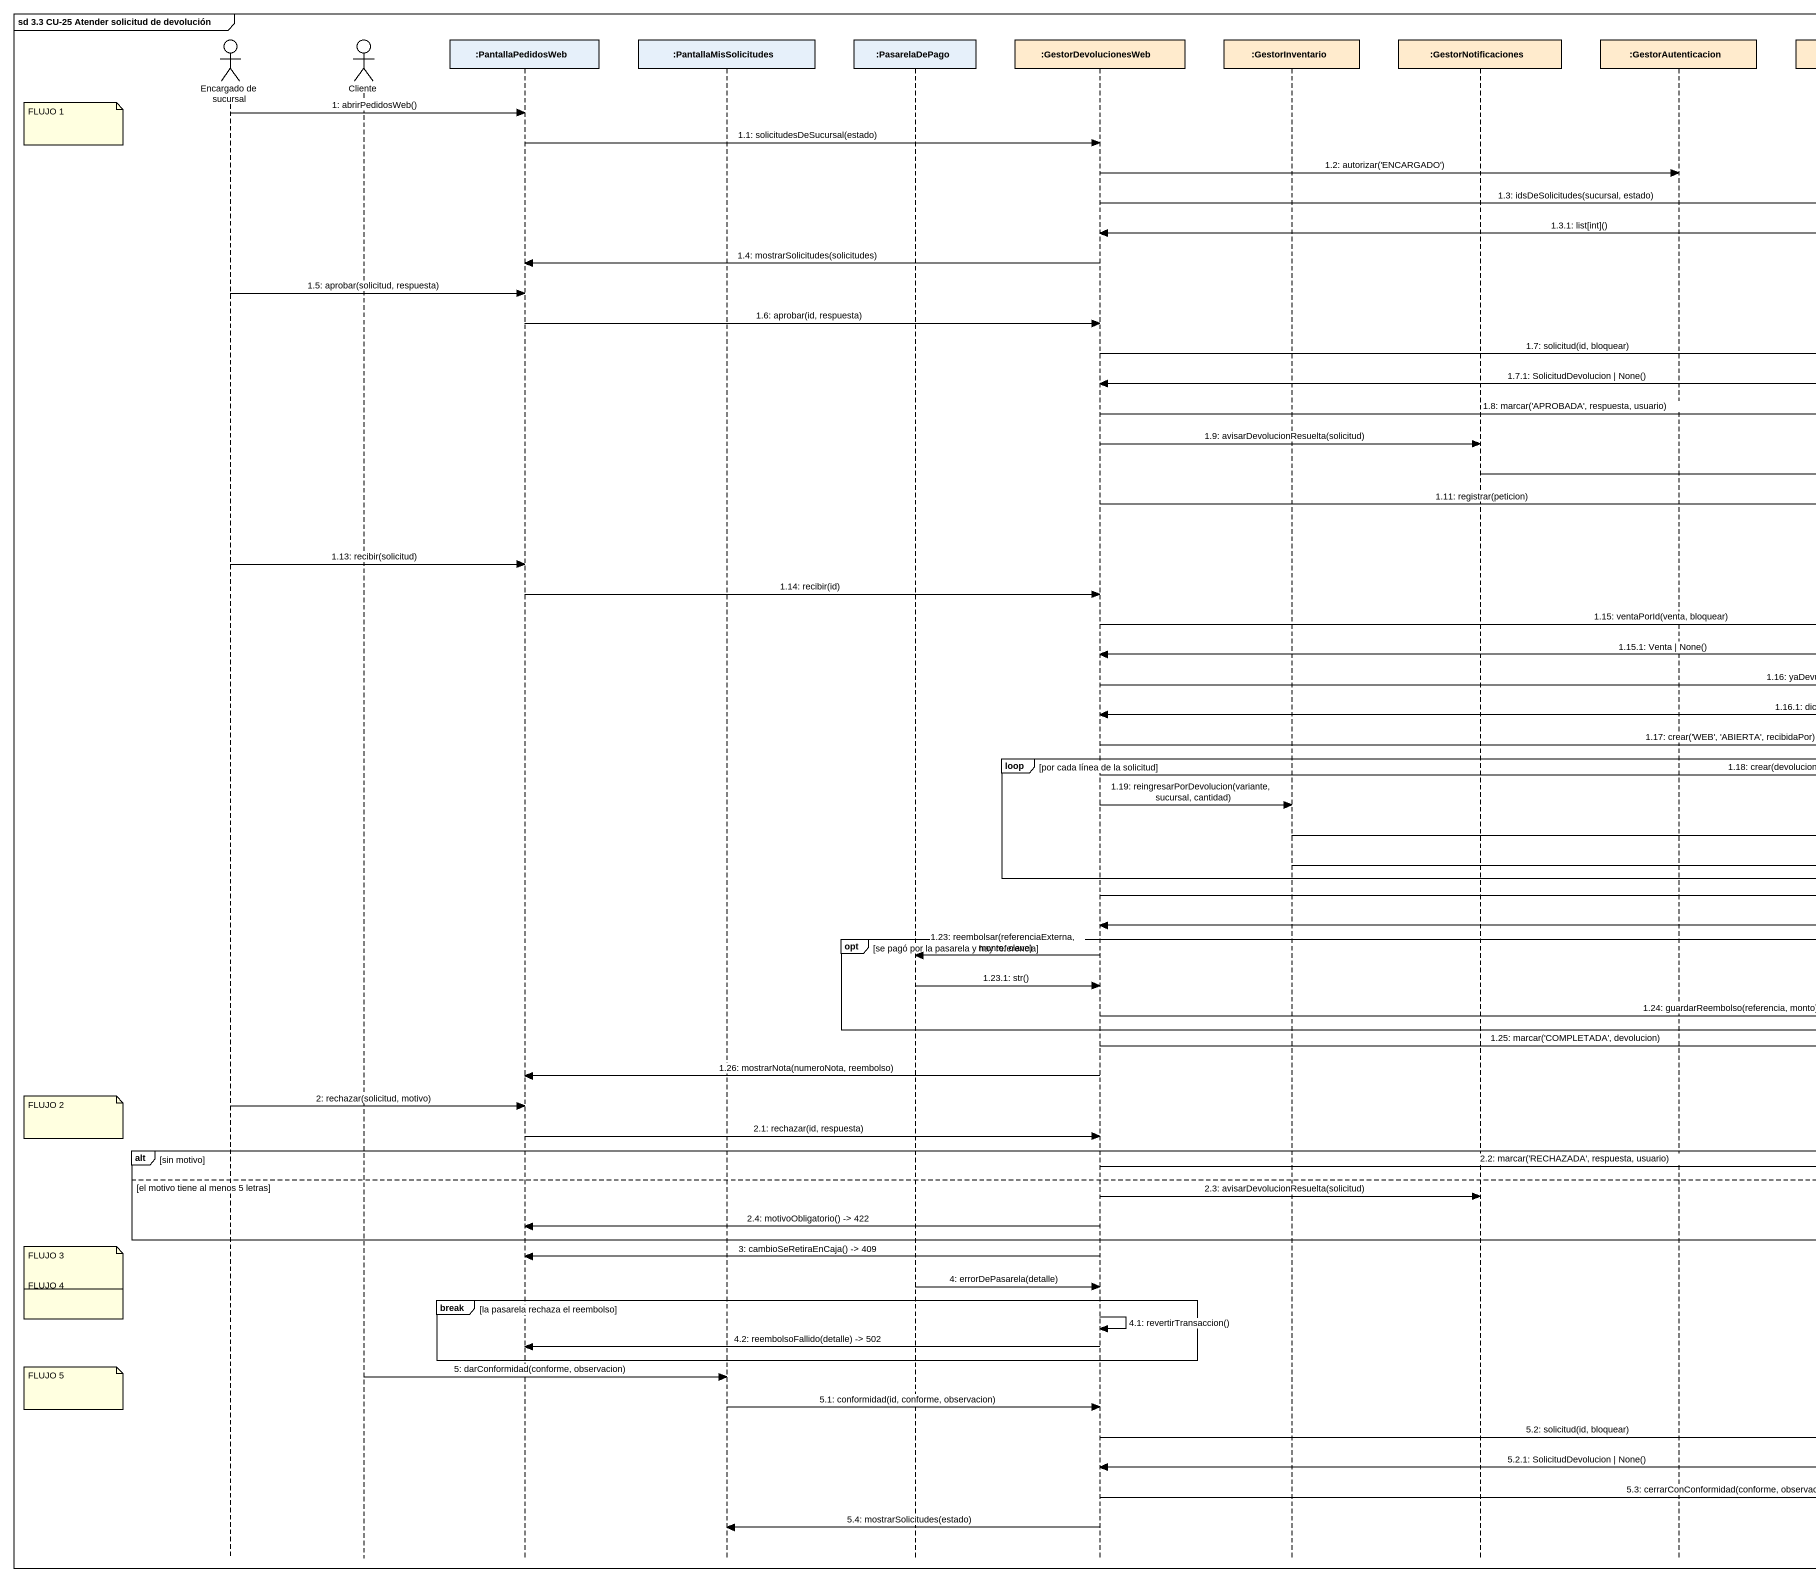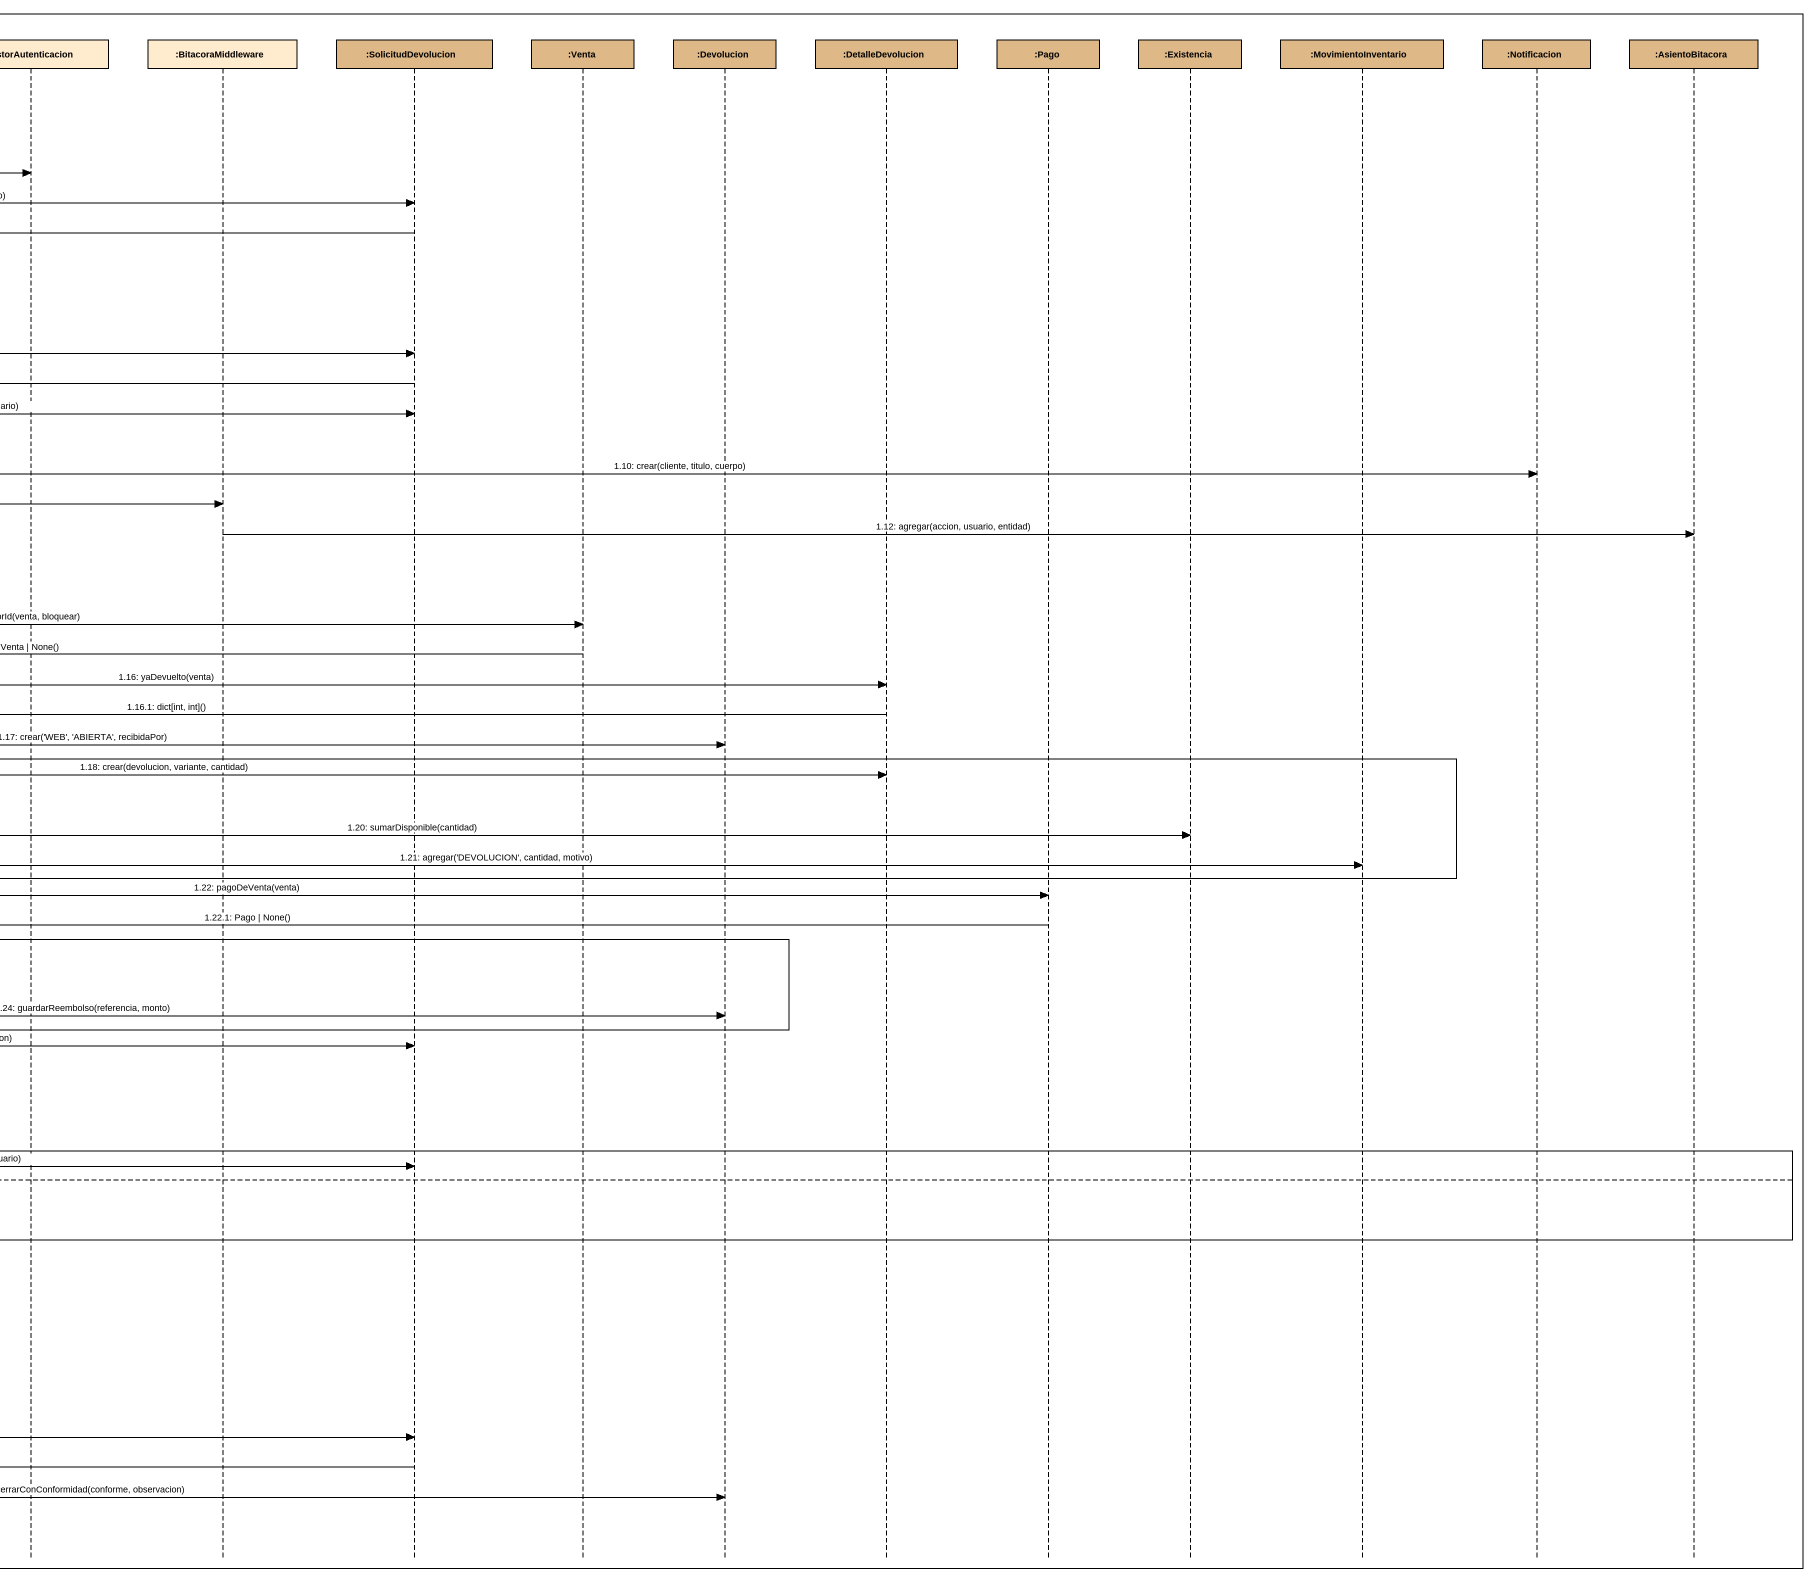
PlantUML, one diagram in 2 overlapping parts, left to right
@startuml
mainframe sd 3.3 CU-25 Atender solicitud de devolución
hide footbox
actor "Encargado de sucursal" as Encargado_de_sucursal
actor Cliente
participant ":PantallaPedidosWeb" as PantallaPedidosWeb
participant ":PantallaMisSolicitudes" as PantallaMisSolicitudes
participant ":PasarelaDePago" as PasarelaDePago
participant ":GestorDevolucionesWeb" as GestorDevolucionesWeb #FFEBCD
participant ":GestorInventario" as GestorInventario #FFEBCD
participant ":GestorNotificaciones" as GestorNotificaciones #FFEBCD
participant ":GestorAutenticacion" as GestorAutenticacion #FFEBCD
participant ":BitacoraMiddleware" as BitacoraMiddleware #FFEBCD
participant ":SolicitudDevolucion" as SolicitudDevolucion #DEB887
participant ":Venta" as Venta #DEB887
participant ":Devolucion" as Devolucion #DEB887
participant ":DetalleDevolucion" as DetalleDevolucion #DEB887
participant ":Pago" as Pago #DEB887
participant ":Existencia" as Existencia #DEB887
participant ":MovimientoInventario" as MovimientoInventario #DEB887
participant ":Notificacion" as Notificacion #DEB887
participant ":AsientoBitacora" as AsientoBitacora #DEB887

Encargado_de_sucursal -> PantallaPedidosWeb : 1: abrirPedidosWeb()
note left of Encargado_de_sucursal : FLUJO 1
PantallaPedidosWeb -> GestorDevolucionesWeb : 1.1: solicitudesDeSucursal(estado)
GestorDevolucionesWeb -> GestorAutenticacion : 1.2: autorizar('ENCARGADO')
GestorDevolucionesWeb -> SolicitudDevolucion : 1.3: idsDeSolicitudes(sucursal, estado)
SolicitudDevolucion -> GestorDevolucionesWeb : 1.3.1: list[int]()
GestorDevolucionesWeb -> PantallaPedidosWeb : 1.4: mostrarSolicitudes(solicitudes)
Encargado_de_sucursal -> PantallaPedidosWeb : 1.5: aprobar(solicitud, respuesta)
PantallaPedidosWeb -> GestorDevolucionesWeb : 1.6: aprobar(id, respuesta)
GestorDevolucionesWeb -> SolicitudDevolucion : 1.7: solicitud(id, bloquear)
SolicitudDevolucion -> GestorDevolucionesWeb : 1.7.1: SolicitudDevolucion | None()
GestorDevolucionesWeb -> SolicitudDevolucion : 1.8: marcar('APROBADA', respuesta, usuario)
GestorDevolucionesWeb -> GestorNotificaciones : 1.9: avisarDevolucionResuelta(solicitud)
GestorNotificaciones -> Notificacion : 1.10: crear(cliente, titulo, cuerpo)
GestorDevolucionesWeb -> BitacoraMiddleware : 1.11: registrar(peticion)
BitacoraMiddleware -> AsientoBitacora : 1.12: agregar(accion, usuario, entidad)
Encargado_de_sucursal -> PantallaPedidosWeb : 1.13: recibir(solicitud)
PantallaPedidosWeb -> GestorDevolucionesWeb : 1.14: recibir(id)
GestorDevolucionesWeb -> Venta : 1.15: ventaPorId(venta, bloquear)
Venta -> GestorDevolucionesWeb : 1.15.1: Venta | None()
GestorDevolucionesWeb -> DetalleDevolucion : 1.16: yaDevuelto(venta)
DetalleDevolucion -> GestorDevolucionesWeb : 1.16.1: dict[int, int]()
GestorDevolucionesWeb -> Devolucion : 1.17: crear('WEB', 'ABIERTA', recibidaPor)
loop por cada línea de la solicitud
  GestorDevolucionesWeb -> DetalleDevolucion : 1.18: crear(devolucion, variante, cantidad)
  GestorDevolucionesWeb -> GestorInventario : 1.19: reingresarPorDevolucion(variante, sucursal, cantidad)
  GestorInventario -> Existencia : 1.20: sumarDisponible(cantidad)
  GestorInventario -> MovimientoInventario : 1.21: agregar('DEVOLUCION', cantidad, motivo)
end
GestorDevolucionesWeb -> Pago : 1.22: pagoDeVenta(venta)
Pago -> GestorDevolucionesWeb : 1.22.1: Pago | None()
opt se pagó por la pasarela y hay referencia
  GestorDevolucionesWeb -> PasarelaDePago : 1.23: reembolsar(referenciaExterna, monto, clave)
  PasarelaDePago -> GestorDevolucionesWeb : 1.23.1: str()
  GestorDevolucionesWeb -> Devolucion : 1.24: guardarReembolso(referencia, monto)
end
GestorDevolucionesWeb -> SolicitudDevolucion : 1.25: marcar('COMPLETADA', devolucion)
GestorDevolucionesWeb -> PantallaPedidosWeb : 1.26: mostrarNota(numeroNota, reembolso)
Encargado_de_sucursal -> PantallaPedidosWeb : 2: rechazar(solicitud, motivo)
note left of Encargado_de_sucursal : FLUJO 2
PantallaPedidosWeb -> GestorDevolucionesWeb : 2.1: rechazar(id, respuesta)
alt sin motivo
  GestorDevolucionesWeb -> SolicitudDevolucion : 2.2: marcar('RECHAZADA', respuesta, usuario)
else el motivo tiene al menos 5 letras
  GestorDevolucionesWeb -> GestorNotificaciones : 2.3: avisarDevolucionResuelta(solicitud)
  GestorDevolucionesWeb -> PantallaPedidosWeb : 2.4: motivoObligatorio() -> 422
end
GestorDevolucionesWeb -> PantallaPedidosWeb : 3: cambioSeRetiraEnCaja() -> 409
note left of Encargado_de_sucursal : FLUJO 3
PasarelaDePago -> GestorDevolucionesWeb : 4: errorDePasarela(detalle)
note left of Encargado_de_sucursal : FLUJO 4
break la pasarela rechaza el reembolso
  GestorDevolucionesWeb -> GestorDevolucionesWeb : 4.1: revertirTransaccion()
  GestorDevolucionesWeb -> PantallaPedidosWeb : 4.2: reembolsoFallido(detalle) -> 502
end
Cliente -> PantallaMisSolicitudes : 5: darConformidad(conforme, observacion)
note left of Encargado_de_sucursal : FLUJO 5
PantallaMisSolicitudes -> GestorDevolucionesWeb : 5.1: conformidad(id, conforme, observacion)
GestorDevolucionesWeb -> SolicitudDevolucion : 5.2: solicitud(id, bloquear)
SolicitudDevolucion -> GestorDevolucionesWeb : 5.2.1: SolicitudDevolucion | None()
GestorDevolucionesWeb -> Devolucion : 5.3: cerrarConConformidad(conforme, observacion)
GestorDevolucionesWeb -> PantallaMisSolicitudes : 5.4: mostrarSolicitudes(estado)
@enduml
